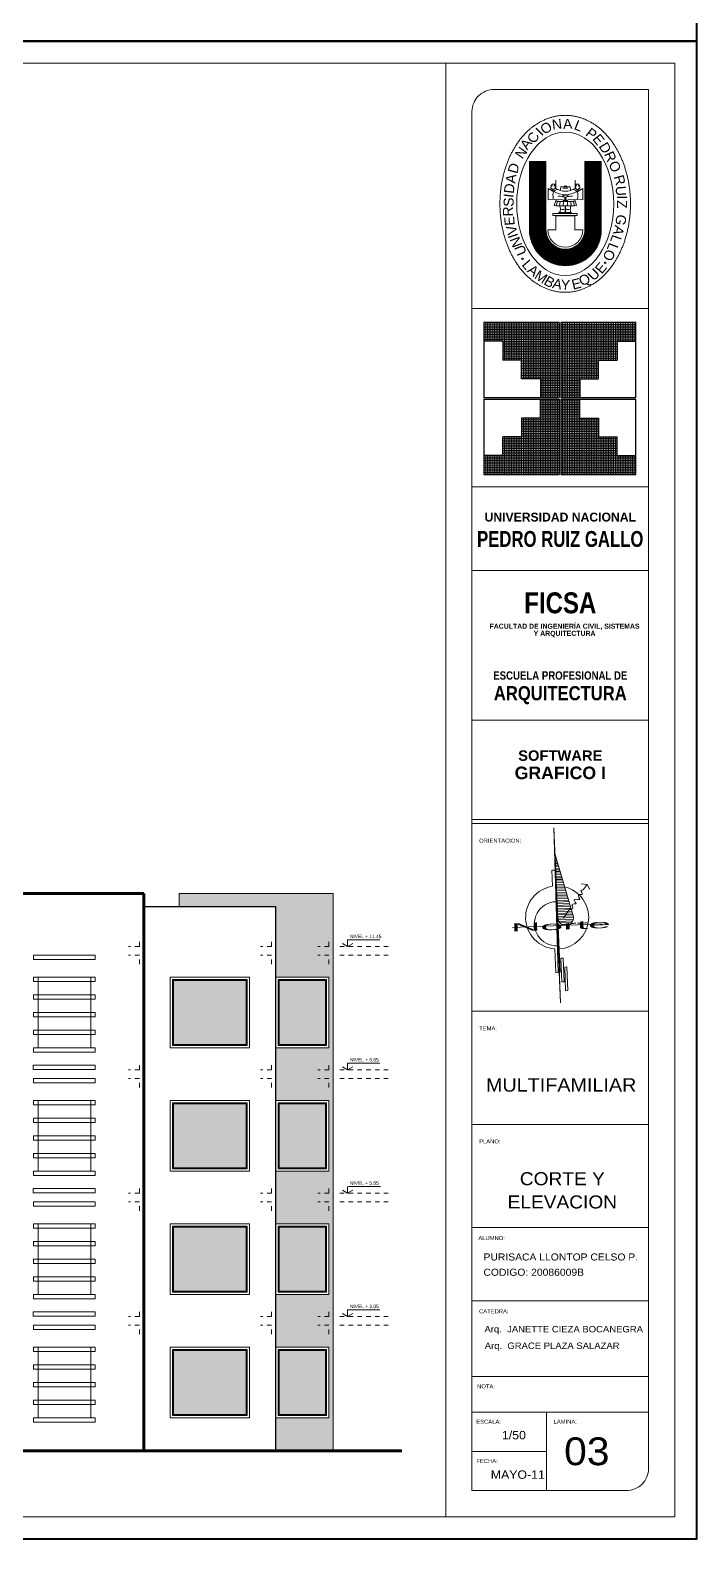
# Model space of a CAD drawing. Header units: inches. Extents: x 155.3 to 248.5, y 20.6 to 88.6.
# Drawn here: x 181.65 to 196.78, y 20.57 to 54.82 of the extents above; entities that cross this region are included whole.
import ezdxf
from ezdxf.enums import TextEntityAlignment as Align

# ---------------------------------------------------------------- set-up
doc = ezdxf.new("R2010")
doc.units = ezdxf.units.IN
doc.header["$MEASUREMENT"] = 0
doc.linetypes.add('DASHED', pattern=[0.75, 0.5, -0.25])
doc.layers.add('MURO', color=7, linetype='Continuous')
doc.layers.add('TEXTURAS', color=251, linetype='Continuous')
doc.styles.add('ARIAL', font='ARIALN.TTF')
doc.styles.add('ARIALNEG', font='')
doc.styles.add('GERMAN', font='arial.ttf')
doc.styles.add('N', font='')
doc.styles.add('SWISS', font='swissl.ttf')
doc.styles.get('ARIALNEG').set_extended_font_data('Arial', bold=True)
doc.styles.get('N').set_extended_font_data('BernhardFashion BT')

# ---------------------------------------------------------------- blocks, each defined once
blk = doc.blocks.new('CHACANA')
for p, q in [((2213.53, -304.38), (2213.53, -310.52)), ((2219.67, -304.38), (2213.53, -304.38)), ((2219.67, -304.38), (2219.67, -310.52)), ((2219.81, -304.38), (2219.81, -310.52)), ((2215.07, -305.91), (2213.53, -305.91)), ((2215.07, -305.91), (2215.07, -307.45)), ((2224.41, -305.91), (2225.95, -305.91)), ((2224.41, -305.91), (2224.41, -307.45)), ((2216.6, -307.45), (2215.07, -307.45)), ((2216.6, -308.98), (2216.6, -307.45)), ((2222.88, -308.98), (2222.88, -307.45)), ((2222.88, -307.45), (2224.41, -307.45)), ((2218.14, -308.98), (2216.6, -308.98)), ((2218.14, -308.98), (2218.14, -310.52)), ((2221.35, -308.98), (2221.35, -310.52)), ((2221.35, -308.98), (2222.88, -308.98)), ((2213.53, -310.52), (2219.67, -310.52)), ((2213.53, -310.66), (2219.67, -310.66)), ((2218.14, -312.19), (2218.14, -310.66)), ((2219.67, -310.66), (2219.67, -316.79)), ((2219.81, -310.52), (2225.95, -310.52)), ((2219.81, -310.66), (2225.95, -310.66)), ((2219.81, -310.66), (2219.81, -316.79)), ((2221.35, -312.19), (2221.35, -310.66)), ((2218.14, -312.19), (2216.6, -312.19)), ((2216.6, -312.19), (2216.6, -313.72)), ((2221.35, -312.19), (2222.88, -312.19)), ((2222.88, -312.19), (2222.88, -313.72)), ((2216.6, -313.72), (2215.07, -313.72)), ((2215.07, -315.26), (2215.07, -313.72)), ((2222.88, -313.72), (2224.41, -313.72)), ((2224.41, -315.26), (2224.41, -313.72)), ((2215.07, -315.26), (2213.53, -315.26)), ((2224.41, -315.26), (2225.95, -315.26))]:
    blk.add_line(p, q)
for points in [[(2225.95, -310.52), (2225.95, -304.38), (2219.81, -304.38)], [(2213.53, -310.66), (2213.53, -316.79), (2219.67, -316.79)], [(2219.81, -316.79), (2225.95, -316.79), (2225.95, -310.66)]]:
    blk.add_lwpolyline(points)

msp = doc.modelspace()

# ---------------------------------------------------------------- hatches: boundary and pattern name
at = {"lineweight": 0, "ltscale": 0.5}
h = msp.add_hatch(dxfattribs=at)
h.set_pattern_fill('NET', color=256, scale=0.00179, style=0)
h.set_pattern_definition([(0, (-509.2046666, 132.499345), (0, 0.00568470533), []), (90, (-509.2046666, 132.499345), (-0.00568470533, 3e-19), [])])
h.paths.add_polyline_path([(194.608, 51.835), (194.234, 51.835), (194.234, 50.286, -0.414214), (193.793, 49.845, -0.414214), (193.352, 50.286), (193.352, 51.835), (192.978, 51.835), (192.978, 50.286, 0.414214), (193.793, 49.471, 0.414214), (194.608, 50.286)])
h = msp.add_hatch(dxfattribs=at)
h.set_pattern_fill('NET', color=256, scale=0.012177, style=0)
h.set_pattern_definition([(0, (193.650686, 46.477664), (0, 0.0386617), []), (90, (193.650686, 46.477664), (-0.0386617, 2e-18), [])])
h.paths.add_polyline_path([(193.651, 48.183), (191.945, 48.183), (191.945, 47.757), (192.372, 47.757), (192.372, 47.33), (192.798, 47.33), (192.798, 46.904), (193.224, 46.904), (193.224, 46.478), (193.651, 46.478)])
h = msp.add_hatch(dxfattribs=at)
h.set_pattern_fill('NET', color=256, scale=0.012177, style=0)
h.set_pattern_definition([(0, (193.650686, 46.438645), (0, 0.0386617), []), (90, (193.650686, 46.438645), (-0.0386617, 2e-18), [])])
h.paths.add_polyline_path([(193.69, 48.183), (193.69, 46.478), (194.116, 46.478), (194.116, 46.904), (194.542, 46.904), (194.542, 47.33), (194.969, 47.33), (194.969, 47.757), (195.395, 47.757), (195.395, 48.183)])
h.paths.add_polyline_path([(193.69, 44.733), (195.395, 44.733), (195.395, 45.16), (194.969, 45.16), (194.969, 45.586), (194.542, 45.586), (194.542, 46.012), (194.116, 46.012), (194.116, 46.439), (193.69, 46.439)])
h.paths.add_polyline_path([(193.651, 46.439), (193.224, 46.439), (193.224, 46.012), (192.798, 46.012), (192.798, 45.586), (192.372, 45.586), (192.372, 45.16), (191.945, 45.16), (191.945, 44.733), (193.651, 44.733)])
h = msp.add_hatch(dxfattribs=at)
h.set_pattern_fill('LINE', color=256, scale=0.522344, angle=2.2738, style=0)
h.set_pattern_definition([(2.2738, (192.164826, 32.953094), (-0.0014507, 0.03653527), [])])
edge = h.paths.add_edge_path()
edge.add_line((193.554, 36.124), (193.62, 34.658))
edge.add_ellipse((193.799, 34.675), major_axis=(-0.115, 0.137), ratio=1, start_angle=55.5246, end_angle=142.0186)
edge.add_line((193.805, 34.496), (193.807, 34.496))
edge.add_ellipse((193.799, 34.675), major_axis=(-0.115, 0.137), ratio=1, start_angle=142.609, end_angle=235.536)
edge.add_line((193.977, 34.692), (193.554, 36.124))
at = {"layer": 'TEXTURAS', "lineweight": 0}
h = msp.add_hatch(dxfattribs=at)
h.set_pattern_fill('AR-CONC', color=252, scale=0.015, style=0, double=1)
h.set_pattern_definition([(130, (188.52433, 22.5682), (-0.107589, -0.0094128), [0.01125, -0.12375]), (185, (188.52433, 22.5682), (0.0208127, 0.1128288), [0.009, -0.099]), (79.5486, (188.51537, 22.56741), (-0.0867764, 0.1034159), [0.009561, -0.1051713]), (133.8158, (188.52433, 22.5982), (-0.1600862, -0.0248279), [0.016875, -0.185625]), (83.3644, (188.511, 22.59613), (-0.1401994, 0.1461177), [0.0143415, -0.157757]), (188.8158, (188.52433, 22.5982), (-0.1401993, 0.1461178), [0.0135, -0.1485]), (159, (188.50933, 22.5907), (-0.08953606, -0.06039283), [0.01125, -0.12375]), (214, (188.50933, 22.5907), (-0.0364973, 0.1087725), [0.009, -0.099]), (108.5486, (188.50187, 22.58567), (-0.1260334, 0.0483796), [0.009561, -0.1051713]), (142.5, (188.524333, 22.5682), (-0.00182398, 0.04993408), [0, -0.0978, 0, -0.1005, 0, -0.099375]), (172.5, (188.524333, 22.5682), (-0.03946043, 0.05916176), [0, -0.0573, 0, -0.09555, 0, -0.037875]), (212.5, (188.557783, 22.5682), (-0.08007337, -0.00338323), [0, -0.0375, 0, -0.117, 0, -0.15525]), (222.5, (188.57278, 22.5682), (-0.08747793, 0.01501575), [0, -0.04875, 0, -0.0777, 0, -0.11025])])
h.paths.add_polyline_path([(187.224, 34.918), (185.024, 34.918), (185.024, 35.218), (188.524, 35.218), (188.524, 22.568), (187.224, 22.568), (187.224, 23.318), (188.424, 23.318), (188.424, 24.918), (187.224, 24.918), (187.224, 26.118), (188.424, 26.118), (188.424, 27.718), (187.224, 27.718), (187.224, 28.918), (188.424, 28.918), (188.424, 30.518), (187.224, 30.518), (187.224, 31.718), (188.424, 31.718), (188.424, 33.318), (187.224, 33.318)])
h = msp.add_hatch(color=252, dxfattribs=at)
h.set_gradient(color1=(91, 91, 91), one_color=1, tint=1, name='CYLINDER')
h.paths.add_polyline_path([(186.549, 31.793), (186.549, 33.243), (184.899, 33.243), (184.899, 31.793)])
h = msp.add_hatch(color=252, dxfattribs=at)
h.set_gradient(color1=(91, 91, 91), one_color=1, tint=1, name='CYLINDER')
h.paths.add_polyline_path([(187.299, 31.793), (188.349, 31.793), (188.349, 33.243), (187.299, 33.243)])
h = msp.add_hatch(color=252, dxfattribs=at)
h.set_gradient(color1=(91, 91, 91), one_color=1, tint=1, name='CYLINDER')
h.paths.add_polyline_path([(186.549, 28.993), (186.549, 30.443), (184.899, 30.443), (184.899, 28.993)])
h = msp.add_hatch(color=252, dxfattribs=at)
h.set_gradient(color1=(91, 91, 91), one_color=1, tint=1, name='CYLINDER')
h.paths.add_polyline_path([(187.299, 28.993), (188.349, 28.993), (188.349, 30.443), (187.299, 30.443)])
h = msp.add_hatch(color=252, dxfattribs=at)
h.set_gradient(color1=(91, 91, 91), one_color=1, tint=1, name='CYLINDER')
h.paths.add_polyline_path([(186.549, 26.193), (186.549, 27.643), (184.899, 27.643), (184.899, 26.193)])
h = msp.add_hatch(color=252, dxfattribs=at)
h.set_gradient(color1=(91, 91, 91), one_color=1, tint=1, name='CYLINDER')
h.paths.add_polyline_path([(187.299, 26.193), (188.349, 26.193), (188.349, 27.643), (187.299, 27.643)])
h = msp.add_hatch(color=252, dxfattribs=at)
h.set_gradient(color1=(91, 91, 91), one_color=1, tint=1, name='CYLINDER')
h.paths.add_polyline_path([(186.549, 23.393), (186.549, 24.843), (184.899, 24.843), (184.899, 23.393)])
h = msp.add_hatch(color=252, dxfattribs=at)
h.set_gradient(color1=(91, 91, 91), one_color=1, tint=1, name='CYLINDER')
h.paths.add_polyline_path([(187.299, 23.393), (188.349, 23.393), (188.349, 24.843), (187.299, 24.843)])

# ---------------------------------------------------------------- linework, layer by layer
at = {"lineweight": 0, "ltscale": 0.5}
for p, q in [((193.573, 51.412), (193.573, 51.227)), ((194.013, 51.412), (194.013, 51.227)), ((193.688, 51.264), (193.674, 51.179)), ((193.688, 51.264), (193.898, 51.264)), ((193.736, 51.235), (193.793, 51.235)), ((193.736, 51.229), (193.793, 51.229)), ((193.793, 51.278), (193.762, 51.282)), ((193.793, 51.278), (193.823, 51.282)), ((193.85, 51.235), (193.793, 51.235)), ((193.85, 51.229), (193.793, 51.229)), ((193.898, 51.264), (193.912, 51.179)), ((193.611, 50.929), (193.573, 50.937)), ((193.611, 50.929), (193.585, 50.831)), ((193.585, 50.831), (193.793, 50.831)), ((193.611, 50.929), (193.793, 50.929)), ((193.658, 50.831), (193.674, 50.929)), ((193.741, 50.831), (193.748, 50.929)), ((193.975, 50.929), (193.793, 50.929)), ((194, 50.831), (193.793, 50.831)), ((193.844, 50.831), (193.838, 50.929)), ((193.928, 50.831), (193.912, 50.932)), ((193.975, 50.929), (194.012, 50.938)), ((193.975, 50.929), (194, 50.831)), ((193.579, 50.606), (193.579, 50.286)), ((193.579, 50.606), (194.007, 50.606)), ((194.007, 50.606), (194.007, 50.286)), ((193.579, 50.286), (193.396, 50.286)), ((194.19, 50.286), (194.007, 50.286)), ((191.673, 48.503), (195.68, 48.503)), ((191.673, 44.452), (195.68, 44.452)), ((191.673, 42.553), (195.68, 42.553)), ((191.673, 39.15), (195.68, 39.15)), ((195.68, 36.9), (191.673, 36.9)), ((191.673, 36.805), (195.68, 36.805)), ((193.528, 36.708), (193.676, 33.424)), ((193.528, 36.708), (193.631, 33.422)), ((193.68, 32.736), (193.528, 36.708)), ((193.554, 36.124), (193.977, 34.692)), ((193.561, 35.748), (193.484, 35.745)), ((193.484, 35.745), (193.498, 35.383)), ((194.286, 35.423), (194.149, 35.44)), ((194.199, 35.302), (194.286, 35.423)), ((194.286, 35.423), (194.35, 35.308)), ((193.747, 34.669), (193.892, 34.871)), ((194.63, 34.527), (192.596, 34.449)), ((193.555, 33.961), (193.576, 33.42)), ((193.693, 33.752), (193.742, 33.754)), ((193.715, 33.212), (193.693, 33.752)), ((193.742, 33.754), (193.764, 33.214)), ((193.631, 33.422), (193.576, 33.42)), ((193.654, 33.423), (193.68, 32.736)), ((193.778, 33.55), (193.826, 33.552)), ((193.799, 33.011), (193.778, 33.55)), ((193.826, 33.552), (193.848, 33.013)), ((193.764, 33.214), (193.715, 33.212)), ((193.848, 33.013), (193.799, 33.011)), ((191.673, 32.544), (195.68, 32.544)), ((191.673, 29.977), (195.68, 29.977)), ((191.673, 27.634), (195.68, 27.634)), ((191.673, 25.971), (195.68, 25.971)), ((191.673, 24.256), (195.68, 24.256)), ((195.68, 23.444), (191.673, 23.444)), ((193.364, 23.444), (193.364, 21.664)), ((193.364, 22.554), (191.673, 22.554))]:
    msp.add_line(p, q, dxfattribs=at)
at = {"color": 144, "lineweight": 9}
for p, q in [((188.849, 34.018), (188.731, 34.086)), ((188.849, 34.018), (188.849, 34.169)), ((189.579, 34.169), (188.849, 34.169)), ((188.849, 34.018), (188.967, 34.086)), ((188.849, 31.218), (188.731, 31.286)), ((188.849, 31.218), (188.849, 31.369)), ((188.849, 31.369), (189.579, 31.369)), ((188.849, 31.218), (188.967, 31.286)), ((188.849, 28.418), (188.731, 28.486)), ((188.849, 28.418), (188.849, 28.569)), ((188.849, 28.418), (188.967, 28.486)), ((189.6, 28.569), (188.869, 28.569)), ((188.849, 25.618), (188.849, 25.769)), ((188.849, 25.769), (189.579, 25.769)), ((188.849, 25.618), (188.731, 25.686)), ((188.849, 25.618), (188.967, 25.686))]:
    msp.add_line(p, q, dxfattribs=at)
at = {"lineweight": 0}
msp.add_lwpolyline([(155.824, 54.068), (191.077, 54.068), (191.077, 21.068), (155.824, 21.068)], close=True, dxfattribs=at)
at = {"lineweight": 0, "ltscale": 0.5}
for points in [[(191.077, 21.068), (196.276, 21.068), (196.276, 54.068), (191.077, 54.068)], [(193.508, 50.613), (193.508, 50.655), (194.06, 50.655), (194.06, 50.613)]]:
    msp.add_lwpolyline(points, close=True, dxfattribs=at)
for points in [[(191.673, 21.664), (195.179, 21.664, 0.414214), (195.68, 22.165), (195.68, 53.473), (192.174, 53.473, 0.414214), (191.673, 52.972)], [(193.793, 49.471, 0.414214), (194.608, 50.286), (194.608, 51.835), (194.234, 51.835), (194.234, 50.286, -0.414214), (193.793, 49.845, -0.414214), (193.352, 50.286), (193.352, 51.835), (192.978, 51.835), (192.978, 50.286, 0.414214)], [(193.521, 51.323), (193.557, 51.32), (193.54, 51.276), (193.567, 51.291), (193.564, 51.228, -0.686381), (193.535, 51.218), (193.53, 51.209, -0.459986), (193.518, 51.19), (193.51, 51.172), (193.505, 51.191, -0.459986), (193.496, 51.212), (193.493, 51.221, -0.686381), (193.465, 51.235), (193.471, 51.298), (193.495, 51.28), (193.485, 51.325)], [(194.065, 51.323), (194.029, 51.32), (194.045, 51.276), (194.019, 51.291), (194.022, 51.228, 0.686381), (194.051, 51.218), (194.056, 51.209, 0.459986), (194.068, 51.19), (194.075, 51.172), (194.081, 51.191, 0.459986), (194.089, 51.212), (194.093, 51.221, 0.686381), (194.12, 51.235), (194.115, 51.298), (194.091, 51.28), (194.101, 51.325)], [(192.802, 49.625, 1), (192.842, 49.625, 1)], [(194.676, 49.534, 1), (194.717, 49.534, 1)]]:
    msp.add_lwpolyline(points, format="xyb", close=True, dxfattribs=at)
for points in [[(193.528, 51.149), (193.4, 51.222), (193.4, 50.97), (193.523, 50.982)], [(193.508, 51.091), (193.512, 51.031), (193.518, 50.983), (193.547, 50.974), (193.582, 50.97), (193.626, 50.97), (193.7, 50.974), (193.76, 50.958), (193.779, 50.964), (193.783, 50.983), (193.783, 51.018), (193.751, 51.044), (193.719, 51.034), (193.677, 51.05), (193.63, 51.05)], [(193.735, 51.072), (193.853, 51.072), (193.849, 51.039)], [(193.737, 51.039), (193.735, 51.072)], [(194.077, 51.091), (194.074, 51.031), (194.068, 50.983), (194.039, 50.974), (194.004, 50.97), (193.959, 50.97), (193.886, 50.974), (193.825, 50.958), (193.806, 50.964), (193.803, 50.983), (193.803, 51.018), (193.835, 51.044), (193.867, 51.034), (193.908, 51.05), (193.956, 51.05)], [(194.058, 51.149), (194.186, 51.222), (194.186, 50.97), (194.063, 50.982)], [(193.584, 50.97), (193.54, 50.836), (193.585, 50.831)], [(193.638, 50.675), (193.653, 50.681), (193.662, 50.683), (193.671, 50.686), (193.677, 50.691)], [(193.706, 50.749), (193.725, 50.749), (193.742, 50.749), (193.757, 50.749)], [(193.841, 50.962), (193.84, 50.948), (193.741, 50.948), (193.74, 50.963)], [(193.825, 50.749), (193.846, 50.749), (193.863, 50.749), (193.875, 50.749)], [(194.004, 50.964), (194.045, 50.836), (194, 50.831)], [(193.63, 50.655), (193.633, 50.665), (193.637, 50.675), (193.653, 50.675), (193.66, 50.671), (193.66, 50.674), (193.671, 50.677), (193.679, 50.677), (193.685, 50.673), (193.692, 50.676), (193.696, 50.678), (193.709, 50.677), (193.712, 50.672), (193.724, 50.676), (193.736, 50.676), (193.744, 50.67), (193.744, 50.67), (193.75, 50.674), (193.759, 50.676), (193.768, 50.67), (193.771, 50.667), (193.771, 50.658), (193.772, 50.655)], [(193.939, 50.655), (193.935, 50.665), (193.931, 50.675), (193.915, 50.675), (193.908, 50.671), (193.908, 50.674), (193.898, 50.677), (193.889, 50.677), (193.883, 50.673), (193.877, 50.676), (193.873, 50.678), (193.859, 50.677), (193.856, 50.672), (193.845, 50.676), (193.832, 50.676), (193.825, 50.67), (193.825, 50.67), (193.819, 50.674), (193.809, 50.676), (193.801, 50.67), (193.798, 50.667), (193.798, 50.658), (193.797, 50.655)], [(193.93, 50.675), (193.908, 50.684)]]:
    msp.add_lwpolyline(points, dxfattribs=at)
for points in [[(193.616, 51.202, 0.33501), (193.517, 51.124, -0.028767), (193.508, 51.091)], [(193.532, 51.156, 0.291477), (194.054, 51.156)], [(193.573, 51.227, 0.296145), (194.013, 51.227)], [(193.969, 51.202, -0.30848), (194.069, 51.13, -0.047219), (194.077, 51.091)], [(193.672, 50.831, 0.029546), (193.682, 50.747, 0.063197), (193.677, 50.691)], [(193.793, 50.831, -0.029546), (193.783, 50.747, -0.105001), (193.783, 50.655)], [(193.793, 50.831, 0.029546), (193.803, 50.747, 0.089009), (193.8, 50.669)], [(193.914, 50.831, -0.029546), (193.904, 50.747, -0.071599), (193.908, 50.684)]]:
    msp.add_lwpolyline(points, format="xyb", dxfattribs=at)
msp.add_arc((193.793, 50.286), 0.397, 180, 0, dxfattribs=at)
msp.add_ellipse((193.789, 50.876), major_axis=(0, 1.629), ratio=0.676136, dxfattribs=at)
for centre, major_axis, start_param, end_param in [((193.606, 34.675), (-0.028, 0.715), 0.110779, 3.030953), ((193.606, 34.675), (-0.028, 0.715), 3.166997, 6.004794), ((193.591, 34.531), (-0.02, 0.501), -0.029335, 3.144268), ((193.799, 34.675), (-0.115, 0.137), 0.867685, 4.110879)]:
    msp.add_ellipse(centre, major_axis=major_axis, ratio=1, start_param=start_param, end_param=end_param, dxfattribs=at)
msp.add_rational_spline([(193.789, 52.885), (193.463, 52.885), (193.169, 52.705), (192.896, 52.538), (192.695, 52.24), (192.307, 51.667), (192.307, 50.876), (192.307, 50.085), (192.695, 49.511), (192.896, 49.214), (193.169, 49.047), (193.463, 48.867), (193.789, 48.867), (194.115, 48.867), (194.409, 49.047), (194.682, 49.214), (194.883, 49.511), (195.271, 50.085), (195.271, 50.876), (195.271, 51.667), (194.883, 52.24), (194.682, 52.538), (194.409, 52.705), (194.115, 52.885), (193.789, 52.885)], [1, 0.975597199269, 1, 0.982100871217, 1, 0.930514047268, 1, 0.930514047268, 1, 0.982100871217, 1, 0.975597199269, 1, 0.975597199268, 1, 0.982100871218, 1, 0.930514047268, 1, 0.930514047268, 1, 0.982100871217, 1, 0.975597199269, 1], degree=2, knots=[0, 0, 0, 0.408237, 0.408237, 0.785398, 0.785398, 1.570796, 1.570796, 2.356194, 2.356194, 2.733356, 2.733356, 3.141593, 3.141593, 3.549829, 3.549829, 3.926991, 3.926991, 4.712389, 4.712389, 5.497787, 5.497787, 5.874949, 5.874949, 6.283185, 6.283185, 6.283185], dxfattribs=at)
for points, knots in [([(194.045, 35.087), (194.078, 35.081), (194.158, 35.068), (194.027, 35.223), (194.235, 35.172), (194.111, 35.292), (194.174, 35.299), (194.199, 35.302)], [0, 0, 0, 0, 4.823236, 11.794407, 18.077084, 23.956656, 27.84666, 27.84666, 27.84666, 27.84666]), ([(193.892, 34.871), (193.926, 34.869), (194.002, 34.863), (193.889, 35.005), (194.102, 34.956), (193.953, 35.075), (194.02, 35.083), (194.045, 35.087)], [0, 0, 0, 0, 5.056916, 11.19593, 17.739783, 24.060414, 27.950417, 27.950417, 27.950417, 27.950417])]:
    msp.add_open_spline(points, degree=3, knots=knots, dxfattribs=at)
at = {"layer": 'MURO', "color": 7, "lineweight": 40}
for points in [[(196.776, 88.568), (155.324, 88.568), (155.324, 54.568), (196.776, 54.568)], [(196.776, 54.568), (155.324, 54.568), (155.324, 20.568), (196.776, 20.568)]]:
    msp.add_lwpolyline(points, close=True, dxfattribs=at)
at = {"layer": 'TEXTURAS', "color": 252, "lineweight": 80}
for q in [(181.224, 35.218), (184.224, 22.568)]:
    msp.add_line((184.224, 35.218), q, dxfattribs=at)
at = {"layer": 'TEXTURAS', "color": 252, "lineweight": 18}
for p, q in [((188.524, 35.218), (185.024, 35.218)), ((185.024, 35.218), (185.024, 34.918)), ((188.524, 22.568), (188.524, 35.218))]:
    msp.add_line(p, q, dxfattribs=at)
at = {"layer": 'TEXTURAS', "color": 252, "lineweight": 30}
for p, q in [((187.224, 34.918), (184.224, 34.918)), ((187.224, 22.568), (187.224, 34.918))]:
    msp.add_line(p, q, dxfattribs=at)
at = {"layer": 'TEXTURAS', "color": 252, "linetype": 'DASHED', "lineweight": 0, "ltscale": 0.15}
for p, q in [((184.124, 34.018), (183.874, 34.018)), ((184.124, 34.018), (184.124, 34.218)), ((187.124, 34.018), (186.874, 34.018)), ((187.124, 34.018), (187.124, 34.218)), ((188.424, 34.018), (188.174, 34.018)), ((188.424, 34.018), (188.424, 34.218)), ((189.774, 34.018), (188.674, 34.018)), ((184.124, 33.818), (183.874, 33.818)), ((184.124, 33.618), (184.124, 33.818)), ((187.124, 33.818), (186.874, 33.818)), ((187.124, 33.618), (187.124, 33.818)), ((188.424, 33.818), (188.174, 33.818)), ((188.424, 33.618), (188.424, 33.818)), ((189.774, 33.818), (188.674, 33.818)), ((184.124, 31.218), (183.874, 31.218)), ((184.124, 31.218), (184.124, 31.418)), ((187.124, 31.218), (186.874, 31.218)), ((187.124, 31.218), (187.124, 31.418)), ((188.424, 31.218), (188.174, 31.218)), ((188.424, 31.218), (188.424, 31.418)), ((189.774, 31.218), (188.674, 31.218)), ((184.124, 31.018), (183.874, 31.018)), ((184.124, 30.818), (184.124, 31.018)), ((187.124, 31.018), (186.874, 31.018)), ((187.124, 30.818), (187.124, 31.018)), ((188.424, 31.018), (188.174, 31.018)), ((188.424, 30.818), (188.424, 31.018)), ((189.774, 31.018), (188.674, 31.018)), ((184.124, 28.418), (184.124, 28.618)), ((187.124, 28.418), (187.124, 28.618)), ((188.424, 28.418), (188.424, 28.618)), ((184.124, 28.418), (183.874, 28.418)), ((184.124, 28.218), (183.874, 28.218)), ((184.124, 28.018), (184.124, 28.218)), ((187.124, 28.418), (186.874, 28.418)), ((187.124, 28.218), (186.874, 28.218)), ((187.124, 28.018), (187.124, 28.218)), ((188.424, 28.418), (188.174, 28.418)), ((188.424, 28.218), (188.174, 28.218)), ((188.424, 28.018), (188.424, 28.218)), ((189.774, 28.418), (188.674, 28.418)), ((189.774, 28.218), (188.674, 28.218)), ((184.124, 25.618), (184.124, 25.818)), ((187.124, 25.618), (187.124, 25.818)), ((188.424, 25.618), (188.424, 25.818)), ((184.124, 25.618), (183.874, 25.618)), ((184.124, 25.418), (183.874, 25.418)), ((184.124, 25.218), (184.124, 25.418)), ((187.124, 25.618), (186.874, 25.618)), ((187.124, 25.418), (186.874, 25.418)), ((187.124, 25.218), (187.124, 25.418)), ((188.424, 25.618), (188.174, 25.618)), ((188.424, 25.418), (188.174, 25.418)), ((188.424, 25.218), (188.424, 25.418)), ((189.774, 25.618), (188.674, 25.618)), ((189.774, 25.418), (188.674, 25.418))]:
    msp.add_line(p, q, dxfattribs=at)
at = {"layer": 'TEXTURAS', "color": 252, "lineweight": 100}
msp.add_line((156.824, 22.568), (190.077, 22.568), dxfattribs=at)
at = {"layer": 'TEXTURAS', "color": 252, "lineweight": 0}
for points in [[(183.124, 33.817), (181.724, 33.817), (181.724, 33.717), (183.124, 33.717)], [(183.124, 33.817), (181.724, 33.817), (181.724, 33.717), (183.124, 33.717)], [(183.124, 33.318), (181.724, 33.318), (181.724, 33.218), (183.124, 33.218)], [(183.024, 33.318), (181.824, 33.318), (181.824, 31.718), (183.024, 31.718)], [(186.624, 33.318), (184.824, 33.318), (184.824, 31.718), (186.624, 31.718)], [(186.574, 33.268), (184.874, 33.268), (184.874, 31.768), (186.574, 31.768)], [(186.549, 33.243), (184.899, 33.243), (184.899, 31.793), (186.549, 31.793)], [(188.424, 33.318), (187.224, 33.318), (187.224, 31.718), (188.424, 31.718)], [(188.374, 33.268), (187.274, 33.268), (187.274, 31.768), (188.374, 31.768)], [(188.349, 33.243), (187.299, 33.243), (187.299, 31.793), (188.349, 31.793)], [(183.124, 32.918), (181.724, 32.918), (181.724, 32.818), (183.124, 32.818)], [(183.124, 32.518), (181.724, 32.518), (181.724, 32.418), (183.124, 32.418)], [(183.124, 32.118), (181.724, 32.118), (181.724, 32.018), (183.124, 32.018)], [(183.124, 31.718), (181.724, 31.718), (181.724, 31.618), (183.124, 31.618)], [(183.117, 31.324), (181.717, 31.324), (181.717, 31.224), (183.117, 31.224)], [(183.124, 31.017), (181.724, 31.017), (181.724, 30.917), (183.124, 30.917)], [(183.124, 30.518), (181.724, 30.518), (181.724, 30.418), (183.124, 30.418)], [(183.024, 30.518), (181.824, 30.518), (181.824, 28.918), (183.024, 28.918)], [(186.624, 30.518), (184.824, 30.518), (184.824, 28.918), (186.624, 28.918)], [(188.424, 30.518), (187.224, 30.518), (187.224, 28.918), (188.424, 28.918)], [(186.574, 30.468), (184.874, 30.468), (184.874, 28.968), (186.574, 28.968)], [(186.549, 30.443), (184.899, 30.443), (184.899, 28.993), (186.549, 28.993)], [(188.374, 30.468), (187.274, 30.468), (187.274, 28.968), (188.374, 28.968)], [(188.349, 30.443), (187.299, 30.443), (187.299, 28.993), (188.349, 28.993)], [(183.124, 30.118), (181.724, 30.118), (181.724, 30.018), (183.124, 30.018)], [(183.124, 29.718), (181.724, 29.718), (181.724, 29.618), (183.124, 29.618)], [(183.124, 29.318), (181.724, 29.318), (181.724, 29.218), (183.124, 29.218)], [(183.124, 28.918), (181.724, 28.918), (181.724, 28.818), (183.124, 28.818)], [(183.117, 28.524), (181.717, 28.524), (181.717, 28.424), (183.117, 28.424)], [(183.124, 28.217), (181.724, 28.217), (181.724, 28.117), (183.124, 28.117)], [(183.124, 27.718), (181.724, 27.718), (181.724, 27.618), (183.124, 27.618)], [(183.024, 27.718), (181.824, 27.718), (181.824, 26.118), (183.024, 26.118)], [(186.624, 27.718), (184.824, 27.718), (184.824, 26.118), (186.624, 26.118)], [(186.574, 27.668), (184.874, 27.668), (184.874, 26.168), (186.574, 26.168)], [(186.549, 27.643), (184.899, 27.643), (184.899, 26.193), (186.549, 26.193)], [(188.424, 27.718), (187.224, 27.718), (187.224, 26.118), (188.424, 26.118)], [(188.374, 27.668), (187.274, 27.668), (187.274, 26.168), (188.374, 26.168)], [(188.349, 27.643), (187.299, 27.643), (187.299, 26.193), (188.349, 26.193)], [(183.124, 27.318), (181.724, 27.318), (181.724, 27.218), (183.124, 27.218)], [(183.124, 26.918), (181.724, 26.918), (181.724, 26.818), (183.124, 26.818)], [(183.124, 26.518), (181.724, 26.518), (181.724, 26.418), (183.124, 26.418)], [(183.124, 26.118), (181.724, 26.118), (181.724, 26.018), (183.124, 26.018)], [(183.117, 25.724), (181.717, 25.724), (181.717, 25.624), (183.117, 25.624)], [(183.124, 25.417), (181.724, 25.417), (181.724, 25.317), (183.124, 25.317)], [(183.124, 24.918), (181.724, 24.918), (181.724, 24.818), (183.124, 24.818)], [(183.024, 24.918), (181.824, 24.918), (181.824, 23.318), (183.024, 23.318)], [(186.624, 24.918), (184.824, 24.918), (184.824, 23.318), (186.624, 23.318)], [(186.574, 24.868), (184.874, 24.868), (184.874, 23.368), (186.574, 23.368)], [(186.549, 24.843), (184.899, 24.843), (184.899, 23.393), (186.549, 23.393)], [(188.424, 24.918), (187.224, 24.918), (187.224, 23.318), (188.424, 23.318)], [(188.374, 24.868), (187.274, 24.868), (187.274, 23.368), (188.374, 23.368)], [(188.349, 24.843), (187.299, 24.843), (187.299, 23.393), (188.349, 23.393)], [(183.124, 24.518), (181.724, 24.518), (181.724, 24.418), (183.124, 24.418)], [(183.124, 24.118), (181.724, 24.118), (181.724, 24.018), (183.124, 24.018)], [(183.124, 23.718), (181.724, 23.718), (181.724, 23.618), (183.124, 23.618)], [(183.124, 23.318), (181.724, 23.318), (181.724, 23.218), (183.124, 23.218)]]:
    msp.add_lwpolyline(points, close=True, dxfattribs=at)

# ---------------------------------------------------------------- block references
at = {"lineweight": 0, "ltscale": 0.5, "xscale": 0.2778297474276259, "yscale": 0.2778297474276259, "zscale": 0.2778297474276259}
msp.add_blockref('CHACANA', (-423.04, 132.748), dxfattribs=at)

# ---------------------------------------------------------------- texts
at = {"lineweight": 0, "ltscale": 0.5, "style": 'SWISS'}
for s, rotation, p in [('N', 7.1415, (193.601, 52.684)), ('A', 2.0635, (193.844, 52.691)), ('L', 337.9973, (194.095, 52.649)), ('C', 61.3389, (193.061, 52.38)), ('I', 44.7364, (193.204, 52.515)), ('O', 34.4495, (193.356, 52.6)), ('P', 321.7489, (194.384, 52.466)), ('E', 308.722, (194.548, 52.335)), ('N', 54.8671, (192.787, 52.035)), ('A', 54.8671, (192.896, 52.235)), ('D', 301.9898, (194.698, 52.146)), ('R', 293.0182, (194.814, 51.948)), ('D', 75.8631, (192.617, 51.685)), ('O', 295.3088, (194.918, 51.722)), ('A', 83.4522, (192.557, 51.446)), ('R', 285.4938, (195.027, 51.415)), ('I', 83.4268, (192.507, 51.062)), ('D', 83.4522, (192.52, 51.225)), ('U', 272.6953, (195.05, 51.169)), ('I', 269.5766, (195.075, 51.023)), ('R', 89.6548, (192.488, 50.702)), ('S', 89.2987, (192.504, 50.914)), ('Z', 270.8466, (195.078, 50.866)), ('E', 94.9793, (192.523, 50.486)), ('V', 103.3883, (192.574, 50.281)), ('A', 254.8028, (195.003, 50.273)), ('G', 257.3032, (195.054, 50.508)), ('I', 107.9625, (192.602, 50.148)), ('N', 110.8422, (192.671, 50.006)), ('L', 250.8719, (194.941, 50.073)), ('U', 112.0011, (192.775, 49.822)), ('O', 247.7705, (194.785, 49.708)), ('L', 248.9447, (194.866, 49.888)), ('L', 310.4551, (192.933, 49.493)), ('A', 322.0829, (193.062, 49.362)), ('M', 326.5071, (193.241, 49.218)), ('U', 44.7427, (194.436, 49.27)), ('E', 50.7548, (194.598, 49.421)), ('B', 328.9865, (193.433, 49.104)), ('A', 347.6759, (193.612, 49.057)), ('Y', 358.4534, (193.797, 49.038)), ('E', 13.8783, (194.042, 49.061)), ('Q', 30.5844, (194.241, 49.129))]:
    msp.add_text(s, height=0.226, rotation=rotation, dxfattribs=at).set_placement(p, align=Align.MIDDLE)
at = {"lineweight": 0, "ltscale": 0.5}
for s, height, style, width, p in [('UNIVERSIDAD NACIONAL', 0.20136, 'ARIALNEG', 0.981949, (193.677, 43.663)), ('PEDRO RUIZ GALLO', 0.35993, 'ARIALNEG', 0.755346, (193.676, 43.088)), ('FICSA', 0.4748, 'ARIALNEG', 0.822754, (193.677, 41.58)), ('FACULTAD DE INGENIERÍA CIVIL, SISTEMAS', 0.11394, 'ARIALNEG', 0.822754, (193.774, 41.23)), ('Y ARQUITECTURA', 0.11394, 'ARIALNEG', 0.822754, (193.774, 41.068)), ('ESCUELA PROFESIONAL DE', 0.1899, 'ARIALNEG', 0.822754, (193.677, 40.073)), ('ARQUITECTURA', 0.32139, 'ARIALNEG', 0.84, (193.677, 39.605)), ('SOFTWARE', 0.2374, 'ARIALNEG', 1.007295, (193.677, 38.231)), ('GRAFICO I', 0.2849, 'ARIALNEG', 1.007295, (193.677, 37.815)), ('MULTIFAMILIAR', 0.30572, 'GERMAN', 1.05, (193.697, 30.72)), ('CORTE Y', 0.2959, 'GERMAN', 1.05, (193.723, 28.596)), ('ELEVACION', 0.2959, 'GERMAN', 1.05, (193.723, 28.068))]:
    msp.add_text(s, height=height, dxfattribs=dict(at, style=style, width=width)).set_placement(p, align=Align.CENTER)
at = {"lineweight": 0, "ltscale": 0.5, "style": 'GERMAN', "width": 1.05}
for s, height, p in [('ORIENTACION:', 0.09015, (191.836, 36.346)), ('TEMA:', 0.0901, (191.836, 32.086)), ('PLANO:', 0.0901, (191.836, 29.519)), ('ALUMNO:', 0.0901, (191.818, 27.323)), ('CATEDRA:', 0.0901, (191.834, 25.661)), ('NOTA:', 0.0901, (191.79, 23.957)), ('ESCALA:', 0.0901, (191.771, 23.155)), ('LAMINA:', 0.0901, (193.525, 23.157)), ('FECHA:', 0.0901, (191.773, 22.263))]:
    msp.add_text(s, height=height, dxfattribs=at).set_placement(p, align=Align.BOTTOM_LEFT)
at = {"color": 7, "lineweight": 9, "style": 'ARIAL'}
for s, p in [('NIVEL + 11.45', (188.902, 34.205)), ('NIVEL + 8.65', (188.902, 31.405)), ('NIVEL + 5.85', (188.902, 28.605)), ('NIVEL + 3.05', (188.902, 25.805))]:
    msp.add_text(s, height=0.08, dxfattribs=at).set_placement(p)
at = {"lineweight": 0, "ltscale": 0.5, "style": 'N', "oblique": 359.9515, "width": 3.733333}
msp.add_text('Norte', height=0.1857, rotation=2.1937, dxfattribs=at).set_placement((192.561, 34.353))
at = {"lineweight": 0, "ltscale": 0.5, "style": 'GERMAN', "width": 1.05}
for s, height, p in [('PURISACA LLONTOP CELSO P.', 0.16001, (191.935, 26.887)), ('CODIGO: 20086009B', 0.16001, (191.933, 26.54)), ('Arq.  JANETTE CIEZA BOCANEGRA', 0.14667, (191.956, 25.255)), ('Arq.  GRACE PLAZA SALAZAR', 0.14667, (191.962, 24.878)), ('1/50', 0.1905, (192.353, 22.827)), ('03', 0.6312, (193.764, 22.24)), ('MAYO-11', 0.1905, (192.1, 21.931))]:
    msp.add_text(s, height=height, dxfattribs=at).set_placement(p)

doc.saveas('drawing.dxf')
